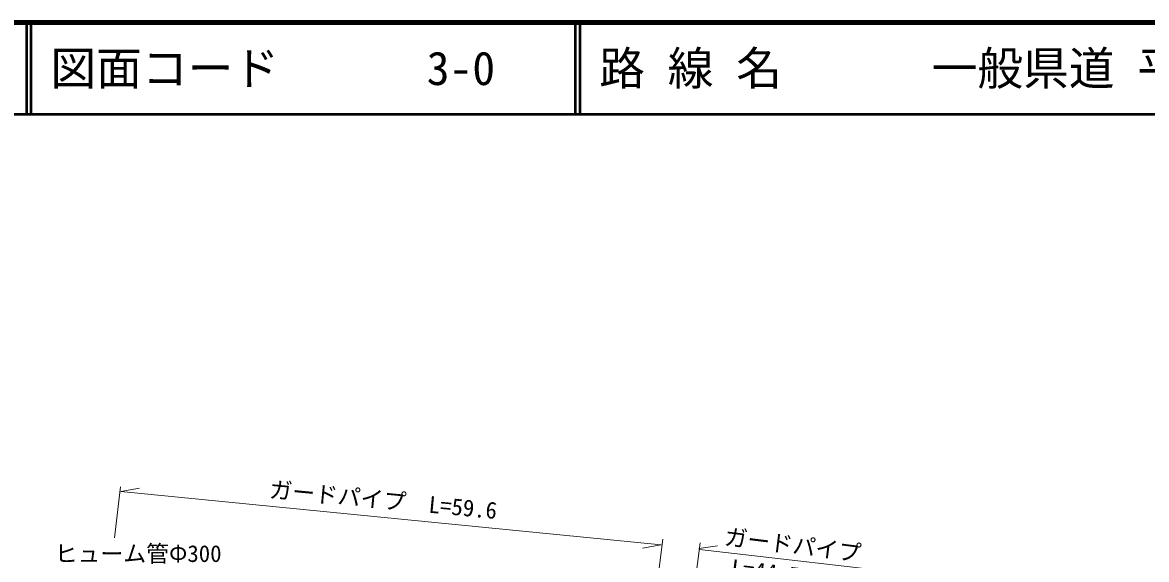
# Model space of a CAD drawing. Units: millimetres, scale not verified. Extents: x 40000 to 680000, y 20000 to 380000.
# Drawn here: x 117324 to 240227, y 321332 to 380000 of the extents above; entities that cross this region are included whole.
import ezdxf
from ezdxf.enums import TextEntityAlignment as Align

# ---------------------------------------------------------------- set-up
doc = ezdxf.new("R2010")
doc.units = ezdxf.units.MM
doc.header["$LTSCALE"] = 1000
for name, color, linetype, lineweight in [('M-STR-HTXT', 7, 'Continuous', 13), ('M-TTL', 2, 'Continuous', 140), ('M-TTL-LINE', 7, 'Continuous', 50)]:
    doc.layers.add(name, color=color, linetype=linetype, lineweight=lineweight)
doc.layers.add('M-TTL-TXT', color=7, linetype='Continuous')
doc.styles.add('ＭＳ ゴシック', font='')
doc.styles.get('ＭＳ ゴシック').set_extended_font_data('MS Gothic')

msp = doc.modelspace()

# ---------------------------------------------------------------- linework, layer by layer
at = {"layer": 'M-STR-HTXT'}
for p, q in [((127387, 323715), (128024, 329275)), ((128060, 328748), (130105, 329110)), ((187170, 322934), (128060, 328748)), ((185946, 312711), (187346, 323567)), ((187170, 322934), (185125, 322573)), ((191411, 323145), (190018, 312497)), ((191270, 322520), (193322, 322841)), ((191365, 322425), (216029, 319590))]:
    msp.add_line(p, q, dxfattribs=at)
at = {"layer": 'M-TTL'}
msp.add_line((680000, 380000), (40000, 380000), dxfattribs=at)
at = {"layer": 'M-TTL-LINE'}
for p, q in [((117750, 380000), (117750, 370000)), ((118250, 380000), (118250, 370000)), ((177750, 380000), (177750, 370000)), ((178250, 380000), (178250, 370000)), ((40000, 370000), (680000, 370000))]:
    msp.add_line(p, q, dxfattribs=at)

# ---------------------------------------------------------------- texts
at = {"layer": 'M-STR-HTXT', "style": 'ＭＳ ゴシック'}
for s, rotation, p in [('ガードパイプ\u3000L=59.6', 354.6, (144199, 327556)), ('ガードパイプ\u3000', 352.9, (193931, 322401)), ('L=44.5', 352.9, (194669, 319005))]:
    msp.add_text(s, height=1833, rotation=rotation, dxfattribs=at).set_placement(p, align=Align.BOTTOM_LEFT)
msp.add_text('ヒューム管Φ300', height=1833, dxfattribs=at).set_placement((120847, 320511), align=Align.BOTTOM_LEFT)
at = {"layer": 'M-TTL-TXT', "style": 'ＭＳ ゴシック'}
for s, p in [('路 線 名', (180380, 375000)), ('一般県道 平生港田布施線', (216734, 375000)), ('図面コード', (120380, 375000)), ('3-0', (161521, 375000)), ('3-0', (161521, 375000)), ('3-0', (161521, 375000)), ('3-0', (161521, 375000))]:
    msp.add_text(s, height=3666, dxfattribs=at).set_placement(p, align=Align.MIDDLE_LEFT)

doc.saveas('drawing.dxf')
